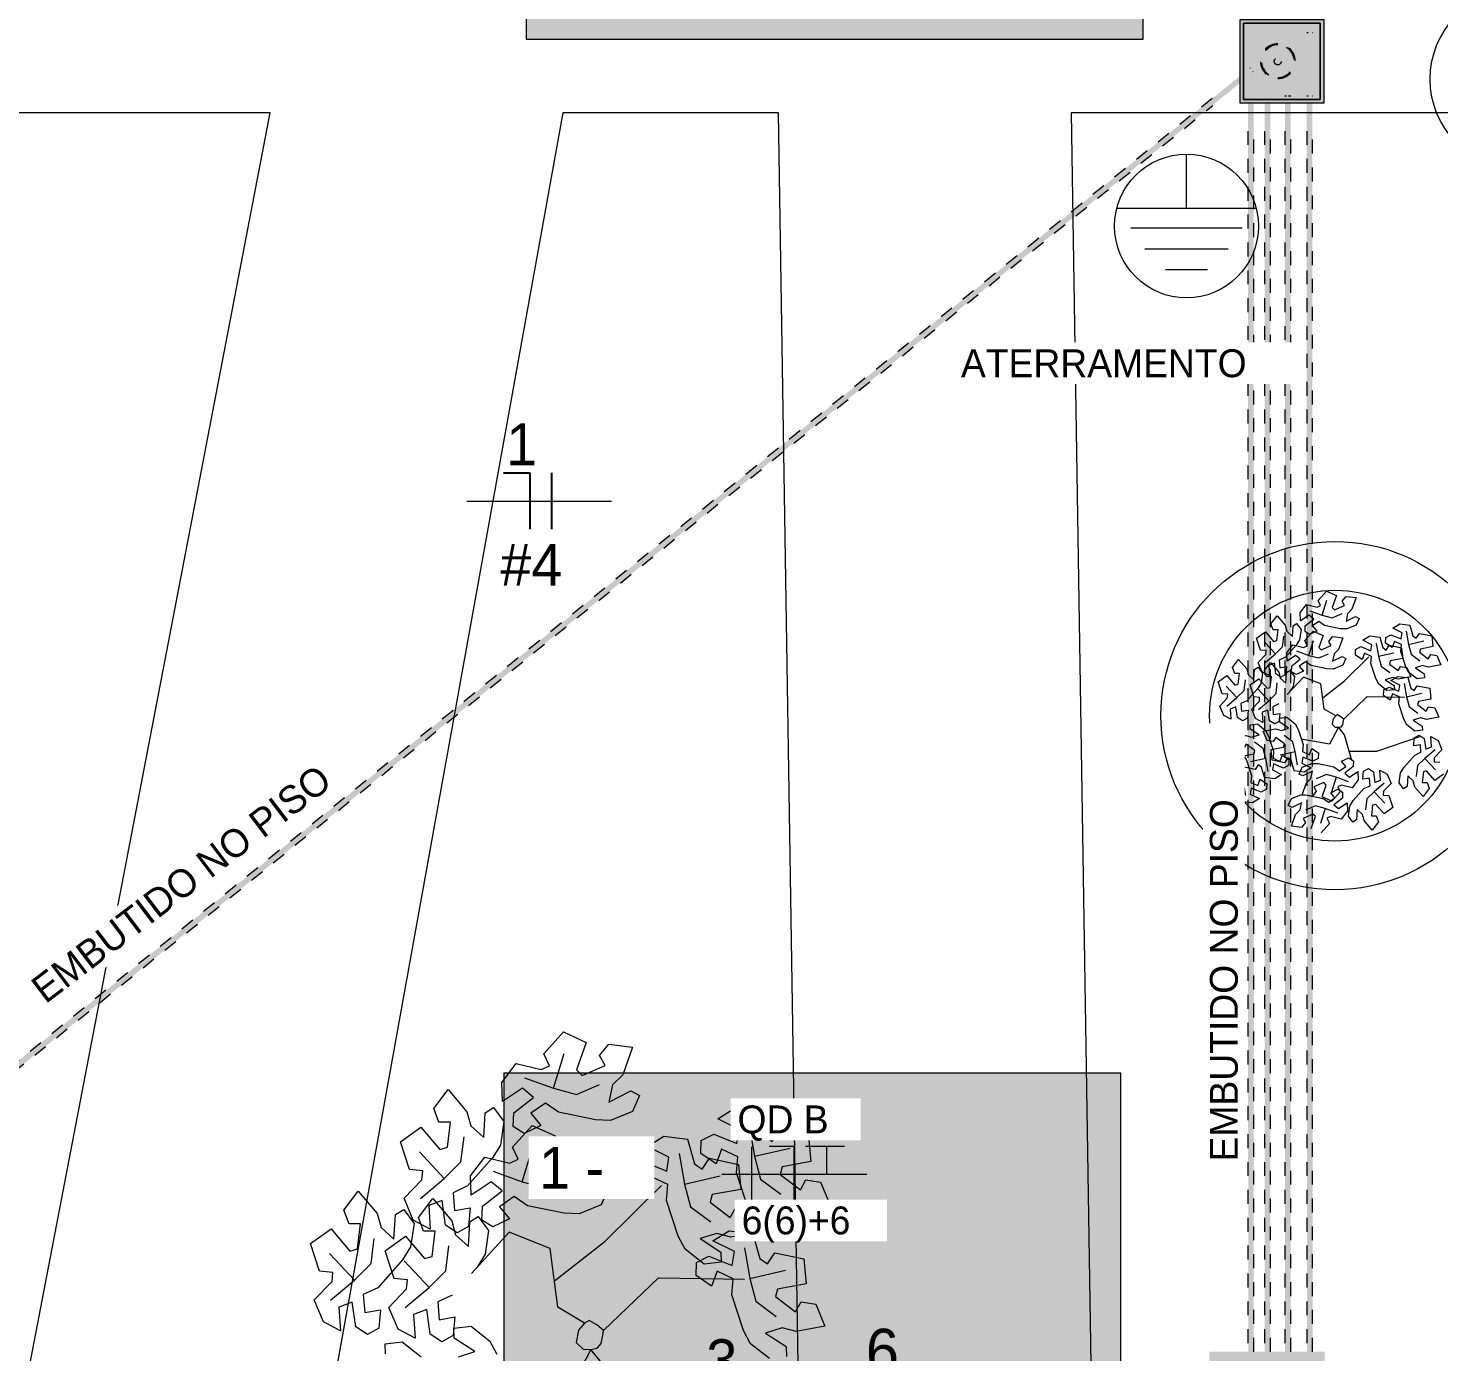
# Model space of a CAD drawing. Header units: metres. Extents: x -12 to 158, y -16 to 62.
# Drawn here: x 37.32 to 47.44, y 14.91 to 24.41 of the extents above; entities that cross this region are included whole.
import ezdxf

# ---------------------------------------------------------------- set-up
doc = ezdxf.new("R2010")
doc.units = ezdxf.units.M
doc.linetypes.add('Hidden', pattern=[0.007144, 0.004763, -0.002381])
doc.linetypes.add('Hidden 1_5', pattern=[0.0022, 0.0015, -0.0007])
for name, color, linetype, lineweight in [('A-DETL', 7, 'Continuous', 9), ('A-DETL-GENF', 7, 'Continuous', 9), ('AL_VEGETAÇÃO', 7, 'Continuous', 9), ('ARQ-PIS', 7, 'Continuous', 9), ('Dispositivos elétricos', 7, 'Continuous', 35), ('E-LITE-EQPM-IDEN', 7, 'Continuous', 9), ('E-POWR-CNDT', 7, 'Continuous', 18), ('G-ANNO-TEXT', 7, 'Continuous', 9), ('Identificadores de dispositivos elétricos', 7, 'Continuous', 9)]:
    doc.layers.add(name, color=color, linetype=linetype, lineweight=lineweight)
doc.layers.add('A-DETL-THIN', color=7, linetype='Continuous', lineweight=9, true_color=0xc0c0c0)
doc.layers.add('BASE ELETRICO__dwg', color=7, linetype='Continuous', lineweight=9, true_color=0x767676)
doc.styles.add('Century Gothic', font='GOTHIC.TTF', dxfattribs={"height": 0.2})
doc.styles.add('Century Gothic_1', font='GOTHIC.TTF', dxfattribs={"height": 0.3})
doc.styles.add('Century Gothic_3', font='GOTHIC.TTF', dxfattribs={"height": 0.32})

# ---------------------------------------------------------------- blocks, each defined once
blk = doc.blocks.new('BASE ELETRICO__dwg-8227098-PLANTA BAIXA - PLANTA GERAL')
at = {"color": 252, "lineweight": 9, "true_color": 0x8e8e8e}
for centre, radius in [((46.751, 24.043), 0.639), ((45.43, 19.475), 1.25), ((45.43, 19.475), 0.9)]:
    blk.add_circle(centre, radius, dxfattribs=at)
at = {"layer": 'AL_VEGETAÇÃO', "color": 252, "true_color": 0x8e8e8e, "flags": 128}
for points in [[(45.355, 20.122), (45.315, 20.15), (45.269, 20.119), (45.3, 20.081), (45.248, 20.057), (45.215, 20.078), (45.217, 20.12), (45.278, 20.168), (45.244, 20.195), (45.182, 20.155), (45.18, 20.214), (45.225, 20.272), (45.301, 20.253), (45.327, 20.265), (45.309, 20.302), (45.37, 20.369), (45.44, 20.337), (45.41, 20.252), (45.427, 20.235), (45.499, 20.266), (45.481, 20.296), (45.51, 20.331), (45.582, 20.322), (45.552, 20.238), (45.52, 20.206), (45.509, 20.153), (45.577, 20.187), (45.604, 20.173), (45.583, 20.124), (45.514, 20.097), (45.468, 20.099)], [(45.074, 19.895), (45.03, 19.874), (45.034, 19.819), (45.082, 19.827), (45.077, 19.77), (45.042, 19.751), (45.006, 19.774), (44.996, 19.851), (44.955, 19.835), (44.96, 19.762), (44.907, 19.79), (44.879, 19.857), (44.934, 19.914), (44.936, 19.942), (44.895, 19.945), (44.867, 20.031), (44.93, 20.076), (44.989, 20.008), (45.012, 20.014), (45.021, 20.091), (44.986, 20.091), (44.97, 20.133), (45.014, 20.192), (45.073, 20.124), (45.084, 20.08), (45.124, 20.044), (45.129, 20.12), (45.154, 20.136), (45.186, 20.093), (45.176, 20.02), (45.151, 19.981)], [(45.259, 19.834), (45.218, 19.862), (45.173, 19.831), (45.204, 19.793), (45.152, 19.769), (45.118, 19.79), (45.12, 19.833), (45.181, 19.88), (45.147, 19.907), (45.086, 19.867), (45.084, 19.926), (45.128, 19.984), (45.205, 19.965), (45.231, 19.977), (45.213, 20.014), (45.273, 20.081), (45.344, 20.049), (45.314, 19.964), (45.331, 19.947), (45.402, 19.978), (45.385, 20.008), (45.413, 20.043), (45.486, 20.034), (45.456, 19.95), (45.424, 19.918), (45.413, 19.865), (45.481, 19.899), (45.508, 19.885), (45.486, 19.836), (45.418, 19.809), (45.372, 19.811)], [(45.903, 19.936), (45.907, 19.985), (45.857, 20.008), (45.84, 19.963), (45.793, 19.995), (45.794, 20.035), (45.832, 20.055), (45.904, 20.026), (45.911, 20.069), (45.845, 20.102), (45.895, 20.133), (45.967, 20.124), (45.989, 20.048), (46.013, 20.032), (46.036, 20.065), (46.124, 20.047), (46.132, 19.97), (46.043, 19.953), (46.037, 19.93), (46.099, 19.883), (46.117, 19.914), (46.161, 19.907), (46.19, 19.839), (46.101, 19.823), (46.058, 19.834), (46.007, 19.818), (46.07, 19.776), (46.072, 19.746), (46.019, 19.74), (45.961, 19.785), (45.939, 19.826)], [(45.687, 19.85), (45.691, 19.9), (45.641, 19.923), (45.624, 19.878), (45.577, 19.91), (45.578, 19.95), (45.616, 19.97), (45.688, 19.941), (45.695, 19.984), (45.629, 20.016), (45.679, 20.048), (45.752, 20.039), (45.773, 19.963), (45.797, 19.946), (45.82, 19.98), (45.908, 19.961), (45.916, 19.885), (45.827, 19.868), (45.821, 19.845), (45.883, 19.798), (45.901, 19.828), (45.946, 19.821), (45.974, 19.754), (45.886, 19.737), (45.842, 19.749), (45.791, 19.733), (45.855, 19.691), (45.856, 19.66), (45.803, 19.655), (45.745, 19.7), (45.723, 19.741)], [(44.798, 19.582), (44.753, 19.561), (44.758, 19.506), (44.806, 19.514), (44.801, 19.457), (44.766, 19.438), (44.73, 19.461), (44.719, 19.538), (44.678, 19.522), (44.683, 19.449), (44.631, 19.476), (44.603, 19.544), (44.657, 19.6), (44.66, 19.629), (44.619, 19.632), (44.591, 19.718), (44.654, 19.763), (44.712, 19.694), (44.736, 19.701), (44.745, 19.778), (44.71, 19.778), (44.694, 19.82), (44.738, 19.879), (44.796, 19.81), (44.808, 19.767), (44.848, 19.731), (44.852, 19.807), (44.878, 19.823), (44.909, 19.78), (44.899, 19.707), (44.874, 19.668)], [(45.888, 19.56), (45.892, 19.609), (45.842, 19.632), (45.826, 19.587), (45.778, 19.619), (45.78, 19.659), (45.818, 19.679), (45.889, 19.65), (45.896, 19.693), (45.83, 19.726), (45.881, 19.757), (45.953, 19.748), (45.975, 19.672), (45.998, 19.656), (46.021, 19.689), (46.11, 19.671), (46.117, 19.594), (46.029, 19.577), (46.022, 19.554), (46.085, 19.507), (46.102, 19.538), (46.147, 19.531), (46.175, 19.463), (46.087, 19.447), (46.043, 19.458), (45.992, 19.442), (46.056, 19.4), (46.057, 19.37), (46.004, 19.364), (45.946, 19.409), (45.924, 19.45)], [(45.201, 19.267), (45.197, 19.218), (45.247, 19.194), (45.264, 19.24), (45.311, 19.207), (45.309, 19.167), (45.271, 19.148), (45.2, 19.177), (45.193, 19.134), (45.259, 19.101), (45.209, 19.069), (45.136, 19.079), (45.115, 19.155), (45.091, 19.171), (45.068, 19.137), (44.979, 19.156), (44.972, 19.233), (45.061, 19.249), (45.067, 19.273), (45.005, 19.319), (44.987, 19.289), (44.942, 19.296), (44.914, 19.364), (45.002, 19.38), (45.046, 19.368), (45.097, 19.385), (45.033, 19.427), (45.032, 19.457), (45.085, 19.463), (45.143, 19.417), (45.165, 19.376)], [(45.474, 19.395), (45.486, 19.41), (45.492, 19.441), (45.493, 19.45), (45.473, 19.467), (45.449, 19.481), (45.435, 19.473), (45.416, 19.451), (45.409, 19.413), (45.431, 19.393), (45.454, 19.391)], [(44.989, 19.219), (44.985, 19.17), (45.035, 19.146), (45.052, 19.192), (45.099, 19.159), (45.098, 19.119), (45.06, 19.099), (44.988, 19.129), (44.981, 19.085), (45.047, 19.053), (44.997, 19.021), (44.924, 19.031), (44.903, 19.106), (44.879, 19.123), (44.856, 19.089), (44.768, 19.108), (44.76, 19.185), (44.849, 19.201), (44.855, 19.224), (44.793, 19.271), (44.775, 19.241), (44.73, 19.248), (44.702, 19.315), (44.79, 19.332), (44.834, 19.32), (44.885, 19.336), (44.822, 19.378), (44.82, 19.409), (44.873, 19.415), (44.931, 19.369), (44.953, 19.328)], [(44.83, 19.045), (44.826, 18.996), (44.876, 18.973), (44.893, 19.018), (44.94, 18.986), (44.939, 18.946), (44.901, 18.926), (44.829, 18.955), (44.822, 18.912), (44.888, 18.88), (44.838, 18.848), (44.766, 18.857), (44.744, 18.933), (44.72, 18.95), (44.697, 18.916), (44.609, 18.934), (44.601, 19.011), (44.69, 19.028), (44.696, 19.051), (44.634, 19.098), (44.616, 19.067), (44.572, 19.074), (44.543, 19.142), (44.631, 19.158), (44.675, 19.147), (44.726, 19.163), (44.663, 19.205), (44.661, 19.236), (44.714, 19.241), (44.772, 19.196), (44.794, 19.155)], [(45.422, 19.107), (45.463, 19.079), (45.508, 19.11), (45.477, 19.148), (45.529, 19.172), (45.562, 19.151), (45.561, 19.109), (45.5, 19.061), (45.534, 19.034), (45.595, 19.074), (45.597, 19.015), (45.553, 18.957), (45.476, 18.976), (45.45, 18.964), (45.468, 18.927), (45.408, 18.86), (45.337, 18.892), (45.367, 18.977), (45.35, 18.994), (45.279, 18.963), (45.296, 18.933), (45.268, 18.898), (45.195, 18.907), (45.225, 18.992), (45.257, 19.023), (45.268, 19.076), (45.2, 19.042), (45.173, 19.056), (45.195, 19.105), (45.263, 19.132), (45.309, 19.131)], [(45.638, 18.951), (45.683, 18.972), (45.678, 19.027), (45.63, 19.019), (45.635, 19.076), (45.67, 19.095), (45.706, 19.072), (45.717, 18.995), (45.757, 19.011), (45.753, 19.084), (45.805, 19.056), (45.833, 18.989), (45.778, 18.932), (45.776, 18.904), (45.817, 18.901), (45.845, 18.815), (45.782, 18.77), (45.724, 18.838), (45.7, 18.832), (45.691, 18.755), (45.726, 18.755), (45.742, 18.712), (45.698, 18.654), (45.64, 18.722), (45.628, 18.766), (45.588, 18.802), (45.584, 18.726), (45.558, 18.71), (45.526, 18.753), (45.537, 18.826), (45.561, 18.865)], [(39.857, 16.628), (39.763, 16.694), (39.658, 16.621), (39.73, 16.534), (39.609, 16.476), (39.53, 16.525), (39.535, 16.625), (39.677, 16.735), (39.598, 16.8), (39.455, 16.705), (39.45, 16.843), (39.553, 16.978), (39.732, 16.934), (39.792, 16.962), (39.751, 17.048), (39.891, 17.205), (40.055, 17.13), (39.985, 16.933), (40.025, 16.893), (40.192, 16.964), (40.151, 17.035), (40.218, 17.117), (40.387, 17.095), (40.317, 16.898), (40.243, 16.824), (40.217, 16.701), (40.375, 16.781), (40.438, 16.748), (40.388, 16.634), (40.229, 16.57), (40.121, 16.574)], [(39.203, 16.099), (39.099, 16.05), (39.11, 15.922), (39.221, 15.942), (39.21, 15.808), (39.129, 15.764), (39.044, 15.818), (39.02, 15.996), (38.925, 15.96), (38.935, 15.789), (38.813, 15.854), (38.748, 16.011), (38.876, 16.143), (38.881, 16.209), (38.786, 16.217), (38.721, 16.417), (38.867, 16.522), (39.004, 16.362), (39.058, 16.377), (39.08, 16.557), (38.998, 16.557), (38.96, 16.655), (39.063, 16.792), (39.199, 16.632), (39.227, 16.531), (39.319, 16.447), (39.33, 16.624), (39.39, 16.662), (39.463, 16.562), (39.439, 16.392), (39.382, 16.3)], [(41.134, 16.194), (41.143, 16.309), (41.027, 16.364), (40.988, 16.257), (40.878, 16.333), (40.881, 16.426), (40.97, 16.472), (41.136, 16.404), (41.152, 16.505), (40.999, 16.581), (41.116, 16.655), (41.285, 16.633), (41.335, 16.456), (41.39, 16.418), (41.444, 16.497), (41.65, 16.453), (41.667, 16.274), (41.461, 16.236), (41.447, 16.181), (41.592, 16.072), (41.632, 16.143), (41.737, 16.127), (41.803, 15.969), (41.597, 15.931), (41.496, 15.958), (41.377, 15.92), (41.525, 15.822), (41.527, 15.751), (41.404, 15.738), (41.269, 15.844), (41.218, 15.939)], [(39.633, 15.957), (39.538, 16.023), (39.433, 15.95), (39.505, 15.863), (39.384, 15.805), (39.305, 15.854), (39.31, 15.954), (39.452, 16.064), (39.373, 16.129), (39.23, 16.034), (39.225, 16.172), (39.328, 16.307), (39.507, 16.262), (39.567, 16.291), (39.526, 16.377), (39.667, 16.534), (39.831, 16.459), (39.761, 16.261), (39.8, 16.221), (39.967, 16.293), (39.926, 16.363), (39.993, 16.446), (40.163, 16.424), (40.092, 16.227), (40.018, 16.152), (39.992, 16.03), (40.15, 16.11), (40.213, 16.076), (40.163, 15.963), (40.004, 15.899), (39.896, 15.903)], [(40.631, 15.996), (40.64, 16.11), (40.524, 16.165), (40.485, 16.059), (40.375, 16.135), (40.378, 16.227), (40.467, 16.274), (40.633, 16.206), (40.649, 16.306), (40.496, 16.382), (40.613, 16.456), (40.782, 16.434), (40.832, 16.257), (40.887, 16.219), (40.941, 16.298), (41.147, 16.254), (41.164, 16.075), (40.958, 16.037), (40.944, 15.982), (41.089, 15.874), (41.129, 15.944), (41.234, 15.928), (41.3, 15.77), (41.094, 15.732), (40.993, 15.759), (40.874, 15.721), (41.022, 15.623), (41.024, 15.553), (40.901, 15.539), (40.766, 15.645), (40.715, 15.74)], [(38.558, 15.369), (38.454, 15.32), (38.465, 15.192), (38.577, 15.211), (38.566, 15.078), (38.484, 15.034), (38.4, 15.088), (38.375, 15.266), (38.28, 15.23), (38.291, 15.059), (38.168, 15.124), (38.103, 15.281), (38.231, 15.413), (38.237, 15.479), (38.141, 15.487), (38.076, 15.687), (38.223, 15.791), (38.359, 15.632), (38.413, 15.647), (38.435, 15.827), (38.353, 15.827), (38.315, 15.925), (38.419, 16.062), (38.555, 15.902), (38.582, 15.801), (38.675, 15.717), (38.685, 15.894), (38.745, 15.931), (38.819, 15.831), (38.794, 15.662), (38.737, 15.57)], [(40.134, 14.934), (40.163, 14.969), (40.176, 15.041), (40.178, 15.062), (40.132, 15.103), (40.076, 15.134), (40.043, 15.115), (39.999, 15.065), (39.982, 14.976), (40.034, 14.929), (40.088, 14.925)]]:
    blk.add_lwpolyline(points, close=True, dxfattribs=at)
for points in [[(45.249, 20.228), (45.339, 20.195), (45.372, 20.303)], [(45.339, 20.195), (45.409, 20.177), (45.481, 20.207)], [(45.942, 20.081), (45.958, 19.986), (46.068, 20.012)], [(44.929, 19.856), (45.003, 19.918), (44.926, 20)], [(45.003, 19.918), (45.054, 19.969), (45.063, 20.046)], [(45.153, 19.94), (45.243, 19.907), (45.276, 20.015)], [(45.726, 19.995), (45.743, 19.901), (45.852, 19.926)], [(45.958, 19.986), (45.977, 19.916), (46.039, 19.869)], [(45.027, 19.559), (44.983, 19.538), (44.987, 19.483), (45.035, 19.491), (45.03, 19.434), (44.995, 19.415), (44.959, 19.438), (44.949, 19.515), (44.908, 19.499), (44.913, 19.426), (44.86, 19.454), (44.832, 19.521), (44.887, 19.578), (44.889, 19.606), (44.848, 19.609), (44.82, 19.695), (44.883, 19.74), (44.942, 19.672), (44.965, 19.678), (44.974, 19.755), (44.939, 19.755), (44.923, 19.798), (44.967, 19.856), (45.026, 19.788), (45.037, 19.744), (45.077, 19.708), (45.082, 19.784), (45.107, 19.8), (45.139, 19.757), (45.129, 19.684), (45.104, 19.645)], [(45.243, 19.907), (45.313, 19.889), (45.384, 19.919)], [(45.342, 19.603), (45.498, 19.725), (45.672, 19.897)], [(45.743, 19.901), (45.761, 19.831), (45.824, 19.784)], [(45.435, 19.473), (45.353, 19.522), (45.329, 19.703), (45.203, 19.752), (45.087, 19.626)], [(44.653, 19.543), (44.726, 19.605), (44.649, 19.687)], [(44.726, 19.605), (44.778, 19.656), (44.787, 19.733)], [(44.882, 19.52), (44.956, 19.582), (44.879, 19.664)], [(44.956, 19.582), (45.007, 19.633), (45.016, 19.71)], [(45.927, 19.705), (45.944, 19.61), (46.054, 19.636)], [(45.493, 19.45), (45.662, 19.612), (45.928, 19.608)], [(45.944, 19.61), (45.963, 19.54), (46.025, 19.493)], [(45.551, 19.152), (45.498, 19.337), (45.454, 19.391), (45.391, 19.27), (45.188, 19.306)], [(44.933, 19.168), (44.915, 19.238), (44.853, 19.285)], [(45.145, 19.216), (45.127, 19.286), (45.064, 19.333)], [(45.532, 19.219), (45.73, 19.22), (46.039, 19.324)], [(46.21, 19.054), (46.147, 19.009), (46.088, 19.078), (46.065, 19.072), (46.055, 18.994), (46.091, 18.994), (46.107, 18.952), (46.062, 18.894), (46.004, 18.962), (45.992, 19.006), (45.953, 19.042), (45.948, 18.966), (45.922, 18.949), (45.891, 18.992), (45.901, 19.065), (45.926, 19.104), (46.003, 19.191), (46.047, 19.212), (46.043, 19.266), (45.995, 19.258), (45.999, 19.316), (46.034, 19.334), (46.071, 19.311), (46.081, 19.235), (46.122, 19.25), (46.117, 19.324), (46.17, 19.296), (46.198, 19.229), (46.143, 19.172), (46.141, 19.143), (46.182, 19.14)], [(44.95, 19.074), (44.933, 19.168), (44.824, 19.143)], [(45.162, 19.122), (45.145, 19.216), (45.036, 19.191)], [(46.074, 19.168), (46.023, 19.116), (46.013, 19.039)], [(46.148, 19.229), (46.074, 19.168), (46.151, 19.085)], [(44.774, 18.995), (44.756, 19.065), (44.694, 19.112)], [(45.438, 19.034), (45.368, 19.053), (45.296, 19.022)], [(44.791, 18.901), (44.774, 18.995), (44.665, 18.969)], [(45.259, 18.666), (45.289, 18.751), (45.272, 18.768), (45.201, 18.737), (45.218, 18.707), (45.19, 18.672), (45.117, 18.681), (45.147, 18.766), (45.179, 18.798), (45.19, 18.85), (45.122, 18.816), (45.095, 18.83), (45.117, 18.879), (45.185, 18.906), (45.231, 18.905), (45.344, 18.881), (45.385, 18.853), (45.43, 18.885), (45.399, 18.922), (45.451, 18.947), (45.484, 18.926), (45.483, 18.883), (45.422, 18.835), (45.456, 18.808), (45.517, 18.849), (45.519, 18.789), (45.475, 18.731), (45.398, 18.75), (45.372, 18.738), (45.39, 18.701), (45.33, 18.634)], [(45.528, 19.001), (45.438, 19.034), (45.405, 18.926)], [(45.783, 18.99), (45.71, 18.928), (45.787, 18.846)], [(45.71, 18.928), (45.658, 18.877), (45.649, 18.8)], [(45.36, 18.808), (45.29, 18.827), (45.218, 18.796)], [(45.45, 18.775), (45.36, 18.808), (45.327, 18.7)], [(39.611, 16.876), (39.821, 16.8), (39.897, 17.051)], [(39.821, 16.8), (39.984, 16.756), (40.151, 16.827)], [(41.225, 16.532), (41.264, 16.312), (41.519, 16.371)], [(39.036, 16.153), (39.156, 16.272), (39.178, 16.452)], [(38.865, 16.009), (39.036, 16.153), (38.857, 16.345)], [(39.386, 16.205), (39.596, 16.128), (39.672, 16.38)], [(40.722, 16.333), (40.761, 16.113), (41.016, 16.173)], [(41.264, 16.312), (41.307, 16.149), (41.452, 16.04)], [(39.596, 16.128), (39.759, 16.085), (39.926, 16.156)], [(39.827, 15.418), (40.19, 15.704), (40.595, 16.103)], [(40.761, 16.113), (40.804, 15.95), (40.949, 15.841)], [(39.093, 15.316), (38.989, 15.267), (39, 15.139), (39.112, 15.159), (39.101, 15.025), (39.019, 14.981), (38.935, 15.035), (38.91, 15.213), (38.815, 15.177), (38.826, 15.006), (38.704, 15.071), (38.638, 15.228), (38.766, 15.36), (38.772, 15.426), (38.676, 15.434), (38.611, 15.634), (38.758, 15.739), (38.894, 15.579), (38.948, 15.594), (38.97, 15.774), (38.888, 15.774), (38.85, 15.872), (38.954, 16.009), (39.09, 15.849), (39.117, 15.748), (39.21, 15.664), (39.22, 15.841), (39.28, 15.879), (39.354, 15.779), (39.329, 15.609), (39.272, 15.517)], [(38.392, 15.423), (38.511, 15.542), (38.533, 15.722)], [(40.043, 15.115), (39.852, 15.23), (39.795, 15.651), (39.503, 15.767), (39.232, 15.472)], [(41.37, 14.861), (41.235, 14.967), (41.185, 15.062), (41.1, 15.318), (41.11, 15.432), (40.994, 15.487), (40.954, 15.381), (40.844, 15.457), (40.847, 15.55), (40.936, 15.596), (41.102, 15.528), (41.119, 15.628), (40.965, 15.705), (41.082, 15.778), (41.251, 15.756), (41.301, 15.579), (41.356, 15.541), (41.41, 15.62), (41.616, 15.577), (41.633, 15.397), (41.427, 15.359), (41.413, 15.305), (41.558, 15.196), (41.598, 15.267), (41.703, 15.25), (41.769, 15.092), (41.563, 15.054), (41.462, 15.082), (41.343, 15.043), (41.491, 14.946), (41.493, 14.875)], [(38.22, 15.279), (38.392, 15.423), (38.212, 15.615)], [(38.927, 15.37), (39.046, 15.489), (39.068, 15.669)], [(41.191, 15.655), (41.23, 15.435), (41.486, 15.495)], [(38.755, 15.226), (38.927, 15.37), (38.747, 15.562)], [(40.178, 15.062), (40.573, 15.441), (41.192, 15.43)], [(41.23, 15.435), (41.273, 15.272), (41.418, 15.163)], [(39.137, 14.872), (39.255, 14.91), (39.108, 15.008), (39.105, 15.078), (39.228, 15.092), (39.363, 14.986), (39.414, 14.891)], [(38.614, 14.895), (38.611, 14.966), (38.734, 14.98), (38.869, 14.874)], [(40.314, 14.368), (40.19, 14.799), (40.088, 14.925), (39.942, 14.642), (39.468, 14.726)]]:
    blk.add_lwpolyline(points, dxfattribs=at)
at = {"layer": 'ARQ-PIS', "color": 252, "true_color": 0x8e8e8e, "flags": 128}
for points in [[(34.158, 4.92), (37.786, 23.802), (29.336, 23.802), (29.336, 44.784)], [(41.733, 4.92), (41.436, 23.802), (39.886, 23.802), (36.483, 4.92)], [(47.455, 23.802), (43.536, 23.802), (43.833, 4.92)]]:
    blk.add_lwpolyline(points, dxfattribs=at)
blk = doc.blocks.new('Caixa de Passagem no Passeio - Caixa de Passagem no Passeio 2-8198666-PLANTA BAIXA - PLANTA GERAL')
at = {"layer": 'Dispositivos elétricos', "linetype": 'Hidden 1_5', "lineweight": 9, "true_color": 0x82482d}
h = blk.add_hatch(color=27, dxfattribs=at)
h.paths.add_polyline_path([(0.275, -0.3), (0.3, -0.3), (0.3, 0.3), (-0.3, 0.3), (-0.3, -0.3), (0.132, -0.3)])
h.paths.add_polyline_path([(0.132, -0.275), (-0.275, -0.275), (-0.275, 0.275), (0.275, 0.275), (0.275, -0.275)])
at = {"layer": 'Dispositivos elétricos', "linetype": 'Hidden 1_5', "lineweight": 9, "true_color": 0x5a6266}
blk.add_hatch(color=251, dxfattribs=at).paths.add_polyline_path([(0.132, -0.275), (0.275, -0.275), (0.275, 0.275), (-0.275, 0.275), (-0.275, -0.275), (-0.144, -0.275)])
at = {"layer": 'Dispositivos elétricos', "lineweight": 9}
for p, q in [((-0.3, -0.3), (-0.3, 0.3)), ((-0.3, 0.3), (0.3, 0.3)), ((-0.275, -0.275), (-0.275, 0.275)), ((-0.275, 0.275), (0.275, 0.275)), ((-0.275, 0.275), (-0.275, -0.275)), ((0.275, 0.275), (-0.275, 0.275)), ((0.275, 0.275), (0.275, -0.275)), ((0.275, -0.275), (0.275, 0.275)), ((0.3, 0.3), (0.3, -0.3)), ((0.3, -0.3), (-0.3, -0.3)), ((0.275, -0.275), (-0.275, -0.275)), ((-0.275, -0.275), (0.275, -0.275))]:
    blk.add_line(p, q, dxfattribs=at)
blk = doc.blocks.new('Haste de aterramento - Haste de aterramento-V71-PLANTA BAIXA - PLANTA GERAL')
at = {"layer": 'A-DETL', "linetype": 'Hidden 1_5'}
blk.add_circle((0, 0), 0.025, dxfattribs=at)
for radius, start, end in [(0.125, 0, 180), (0.12, 360, 180), (0.117, 360, 180), (0.125, 180, 0), (0.12, 180, 360), (0.117, 180, 360)]:
    blk.add_arc((0.001, -0.001), radius, start, end, dxfattribs=at)
blk = doc.blocks.new('Fiação_Tags Lighting Fixture - 1_ FN-3746626-PLANTA BAIXA - PLANTA GERAL')
at = {"layer": 'E-LITE-EQPM-IDEN', "color": 5, "lineweight": 25, "true_color": 0x0000ff}
for p, q in [((-0.001283, -0.001642), (-0.000345, -0.001642)), ((-0.000345, -0.001642), (-0.000345, -0.003664))]:
    blk.add_line(p, q, dxfattribs=at)
at = {"layer": 'E-LITE-EQPM-IDEN', "color": 1, "lineweight": 25, "true_color": 0xff0000}
blk.add_line((0.000434, -0.001642), (0.000434, -0.003658), dxfattribs=at)
at = {"layer": 'E-LITE-EQPM-IDEN'}
blk.add_line((-0.002595, -0.002653), (0.002595, -0.002653), dxfattribs=at)

msp = doc.modelspace()

# ---------------------------------------------------------------- hatches: boundary and pattern name
at = {"layer": 'A-DETL-GENF', "true_color": 0xffffff}
for points in [[(43.071, 24.331), (45.319, 24.331), (45.319, 31.339), (40.891, 31.339), (40.891, 24.331)], [(43.071, 9.511), (45.159, 9.511), (45.159, 16.909), (40.731, 16.909), (40.731, 9.511)]]:
    msp.add_hatch(color=7, dxfattribs=at).paths.add_polyline_path(points)
at = {"layer": 'A-DETL-GENF', "true_color": 0x0000ff}
msp.add_hatch(color=5, dxfattribs=at).paths.add_polyline_path([(46.515, 13.869), (46.622, 13.869), (46.622, 14.909), (45.796, 14.909), (45.796, 13.869), (46.512, 13.869)])
at = {"layer": 'E-POWR-CNDT', "true_color": 0x353535}
for points in [[(35.948, 15.924), (46.016, 24.039), (46.016, 24.066), (35.935, 15.94), (35.944, 15.929)], [(35.961, 15.909), (46.016, 24.016), (46.016, 24.039), (35.948, 15.924), (35.961, 15.909)]]:
    msp.add_hatch(color=250, dxfattribs=at).paths.add_polyline_path(points)
h = msp.add_hatch(color=250, dxfattribs=at)
h.paths.add_polyline_path([(46.072, 7.982), (46.093, 7.982), (46.093, 13.869), (46.072, 13.869), (46.072, 8.1)])
h.paths.add_polyline_path([(46.09, 14.909), (46.093, 14.909), (46.093, 23.871), (46.072, 23.871), (46.074, 14.909), (46.088, 14.909)])
h = msp.add_hatch(color=250, dxfattribs=at)
h.paths.add_polyline_path([(46.108, 7.982), (46.114, 7.982), (46.112, 13.869), (46.093, 13.869), (46.093, 7.982), (46.104, 7.982)])
h.paths.add_polyline_path([(46.109, 14.909), (46.114, 14.909), (46.113, 23.871), (46.093, 23.871), (46.093, 14.909), (46.108, 14.909)])
h = msp.add_hatch(color=250, dxfattribs=at)
h.paths.add_polyline_path([(46.193, 7.982), (46.213, 7.982), (46.213, 13.869), (46.192, 13.869), (46.192, 7.982)])
h.paths.add_polyline_path([(46.192, 14.909), (46.213, 14.909), (46.213, 23.871), (46.192, 23.871), (46.192, 15.005)])
h = msp.add_hatch(color=250, dxfattribs=at)
h.paths.add_polyline_path([(46.233, 7.982), (46.234, 7.982), (46.232, 13.869), (46.213, 13.869), (46.213, 7.982), (46.231, 7.982)])
h.paths.add_polyline_path([(46.234, 14.909), (46.233, 23.871), (46.213, 23.871), (46.213, 14.909), (46.234, 14.909)])
h = msp.add_hatch(color=250, dxfattribs=at)
h.paths.add_polyline_path([(46.337, 7.982), (46.358, 7.982), (46.358, 13.869), (46.337, 13.869), (46.337, 8.1)])
h.paths.add_polyline_path([(46.337, 14.909), (46.358, 14.909), (46.358, 23.871), (46.337, 23.871), (46.337, 15.005)])
h = msp.add_hatch(color=250, dxfattribs=at)
h.paths.add_polyline_path([(46.379, 7.982), (46.377, 13.869), (46.358, 13.869), (46.358, 7.982), (46.379, 7.982)])
h.paths.add_polyline_path([(46.379, 14.909), (46.379, 23.871), (46.358, 23.871), (46.358, 14.909), (46.379, 14.909)])
h = msp.add_hatch(color=250, dxfattribs=at)
h.paths.add_polyline_path([(46.494, 7.982), (46.515, 7.982), (46.515, 13.869), (46.494, 13.869), (46.494, 8.1)])
h.paths.add_polyline_path([(46.515, 14.909), (46.515, 23.871), (46.494, 23.871), (46.496, 14.909), (46.512, 14.909)])
h = msp.add_hatch(color=250, dxfattribs=at)
h.paths.add_polyline_path([(46.536, 7.982), (46.534, 13.869), (46.515, 13.869), (46.515, 7.982), (46.535, 7.982)])
h.paths.add_polyline_path([(46.517, 14.909), (46.536, 14.909), (46.535, 23.871), (46.515, 23.871), (46.515, 14.909)])

# ---------------------------------------------------------------- linework, layer by layer
at = {"layer": 'A-DETL', "color": 1, "linetype": 'Hidden', "lineweight": 18, "true_color": 0xff0000}
for p, q in [((46.494, 24.377), (46.504, 24.377)), ((46.533, 24.377), (46.536, 24.377)), ((46.091, 24.119), (46.087, 24.124)), ((46.11, 24.096), (46.107, 24.099)), ((46.348, 23.92), (46.337, 23.92)), ((46.379, 23.92), (46.364, 23.92)), ((46.504, 23.92), (46.494, 23.92)), ((46.536, 23.92), (46.533, 23.92))]:
    msp.add_line(p, q, dxfattribs=at)
at = {"layer": 'A-DETL', "color": 3, "true_color": 0x00ff00}
for p, q in [((45.631, 23.118), (45.631, 23.504)), ((45.132, 23.118), (46.131, 23.118)), ((45.231, 22.976), (46.031, 22.976)), ((45.331, 22.826), (45.931, 22.826)), ((45.481, 22.676), (45.781, 22.676)), ((42.897, 16.386), (43.177, 16.386)), ((43.048, 16.185), (43.048, 16.386))]:
    msp.add_line(p, q, dxfattribs=at)
at = {"layer": 'A-DETL', "color": 1, "true_color": 0xff0000}
msp.add_line((42.508, 16.381), (42.508, 15.974), dxfattribs=at)
at = {"layer": 'A-DETL', "color": 5, "true_color": 0x0000ff}
for p, q in [((42.636, 16.386), (42.813, 16.386)), ((42.813, 16.386), (42.813, 15.979))]:
    msp.add_line(p, q, dxfattribs=at)
at = {"layer": 'A-DETL'}
msp.add_line((42.296, 16.185), (43.336, 16.185), dxfattribs=at)
at = {"layer": 'A-DETL', "color": 3, "true_color": 0x00ff00}
msp.add_circle((45.631, 22.989), 0.516, dxfattribs=at)
at = {"layer": 'A-DETL-THIN'}
for p, q in [((40.891, 31.339), (40.891, 24.331)), ((45.319, 24.331), (45.319, 31.339)), ((40.891, 24.331), (45.319, 24.331)), ((45.159, 16.909), (40.731, 16.909)), ((40.731, 16.909), (40.731, 9.511)), ((45.159, 9.511), (45.159, 16.909))]:
    msp.add_line(p, q, dxfattribs=at)
at = {"layer": 'E-POWR-CNDT', "color": 1, "linetype": 'Hidden', "true_color": 0xff0000}
for p, q in [((45.816, 23.905), (36.09, 16.066)), ((36.117, 16.034), (45.819, 23.854)), ((46.072, 23.671), (46.072, 14.909)), ((46.114, 14.909), (46.114, 23.671)), ((46.192, 23.671), (46.192, 14.909)), ((46.234, 14.909), (46.234, 23.671)), ((46.337, 23.671), (46.337, 14.909)), ((46.379, 14.909), (46.379, 23.671)), ((46.494, 23.671), (46.494, 14.909)), ((46.536, 14.909), (46.536, 23.671))]:
    msp.add_line(p, q, dxfattribs=at)

# ---------------------------------------------------------------- block references
at = {"layer": 'A-DETL', "linetype": 'Hidden 1_5', "rotation": 89.9999999999999}
msp.add_blockref('Haste de aterramento - Haste de aterramento-V71-PLANTA BAIXA - PLANTA GERAL', (46.286, 24.171), dxfattribs=at)
at = {"layer": 'BASE ELETRICO__dwg', "color": 252, "true_color": 0x8e8e8e}
msp.add_blockref('BASE ELETRICO__dwg-8227098-PLANTA BAIXA - PLANTA GERAL', (1.267, 0), dxfattribs=at)
at = {"layer": 'Dispositivos elétricos', "lineweight": 9}
msp.add_blockref('Caixa de Passagem no Passeio - Caixa de Passagem no Passeio 2-8198666-PLANTA BAIXA - PLANTA GERAL', (46.316, 24.171), dxfattribs=at)
at = {"layer": 'E-LITE-EQPM-IDEN', "xscale": 199.9999999999999, "yscale": 199.9999999999999, "zscale": 199.9999999999999}
msp.add_blockref('Fiação_Tags Lighting Fixture - 1_ FN-3746626-PLANTA BAIXA - PLANTA GERAL', (40.985, 21.545), dxfattribs=at)

# ---------------------------------------------------------------- texts
at = {"layer": 'E-LITE-EQPM-IDEN', "char_height": 0.3, "attachment_point": 1, "style": 'Century Gothic_1'}
for s, insert, width in [('1', (40.747, 21.572), 0.28861), ('#4', (40.705, 20.708), 0.65738), ('3', (42.184, 14.999), 0.28861)]:
    msp.add_mtext(s, dxfattribs=dict(at, insert=insert, width=width))
at = {"layer": 'Identificadores de dispositivos elétricos', "insert": (43.329, 15.074), "char_height": 0.32, "width": 0.30464, "attachment_point": 1, "style": 'Century Gothic_3'}
msp.add_mtext('6', dxfattribs=at)

# ---------------------------------------------------------------- next in the draw order: texts
at = {"layer": 'G-ANNO-TEXT', "attachment_point": 1, "bg_fill": 3, "box_fill_scale": 1.25, "bg_fill_color": 256, "bg_fill_true_color": 13158600, "bg_fill_transparency": 0}
for s, insert, char_height, width, style in [('ATERRAMENTO', (44.012, 22.104), 0.2, 2.35696, 'Century Gothic'), ('QD B', (42.408, 16.677), 0.2, 0.83376, 'Century Gothic'), ('1 - ', (40.983, 16.38), 0.3, 0.75359, 'Century Gothic_1'), ('6(6)+6', (42.438, 15.952), 0.2, 0.99409, 'Century Gothic')]:
    msp.add_mtext(s, dxfattribs=dict(at, insert=insert, char_height=char_height, width=width, style=style))
at = {"layer": 'G-ANNO-TEXT', "char_height": 0.2, "width": 3.09451, "attachment_point": 1, "style": 'Century Gothic', "bg_fill": 3, "box_fill_scale": 1.25, "bg_fill_color": 256, "bg_fill_true_color": 13158600, "bg_fill_transparency": 0}
for insert, rotation in [((37.319, 17.561), 37.2507), ((45.799, 16.275), 90)]:
    msp.add_mtext('EMBUTIDO NO PISO', dxfattribs=dict(at, insert=insert, rotation=rotation))

doc.saveas('drawing.dxf')
